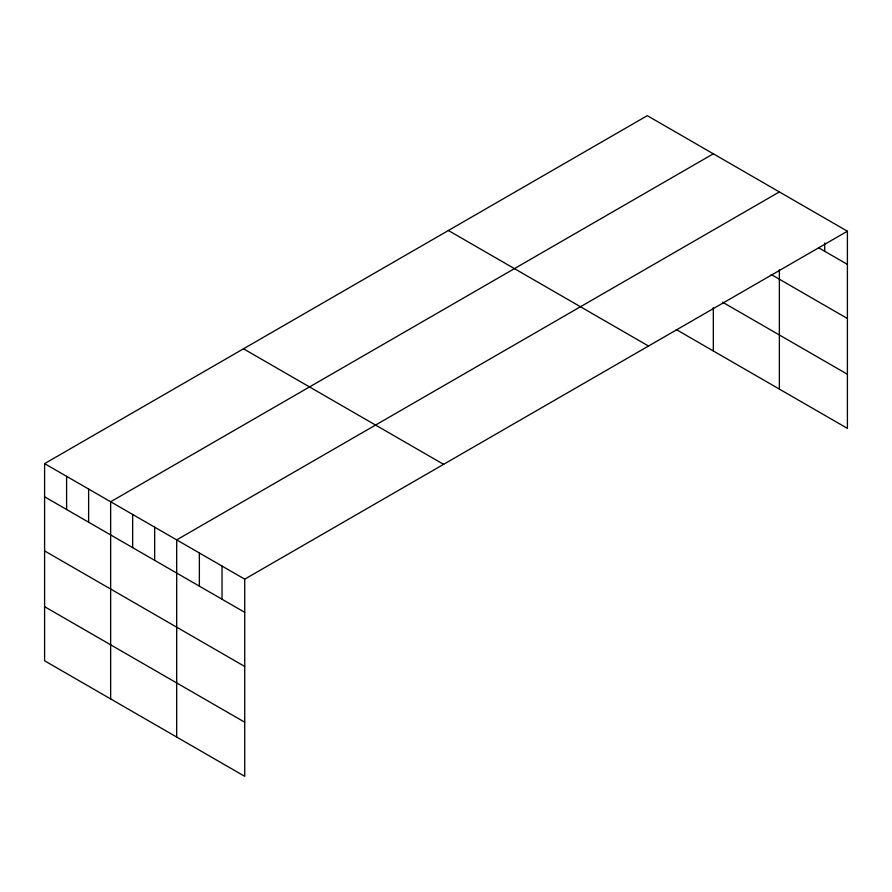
<?xml version="1.0" encoding="UTF-8"?>
<svg xmlns="http://www.w3.org/2000/svg" width="892" height="892" viewBox="0 0 892 892"><rect width="100%" height="100%" fill="white"/><g stroke="black" fill="none" stroke-linecap="round" stroke-linejoin="round"><path stroke-width="1.34" d="M847.4 231.206L244.72 579.164L244.72 776.33L44.6 660.794L44.6 463.628L647.28 115.67L847.4 231.206L847.4 428.372L676.247 329.561M713.321 153.803L110.641 501.761L110.641 698.915M779.363 191.925L176.683 539.883L176.683 737.037M818.756 247.842L847.4 264.378M771.245 274.535L847.4 318.5M722.587 302.198L847.4 374.25M448.397 230.504L648.517 346.04M243.483 348.805L443.603 464.342M44.6 463.628L244.72 579.164M44.6 496.799L244.72 612.336M44.6 550.91L244.72 666.458M44.6 606.672L244.72 722.208M824.721 242.992L824.721 251.288M779.363 269.741L779.363 389.09M713.321 307.662L713.321 350.957M222.041 566.074L222.041 599.246M199.362 552.973L199.362 586.144M154.662 527.172L154.662 560.343M132.652 514.461L132.652 547.632M88.631 489.05L88.631 522.221M66.61 476.339L66.61 509.51"/></g></svg>
